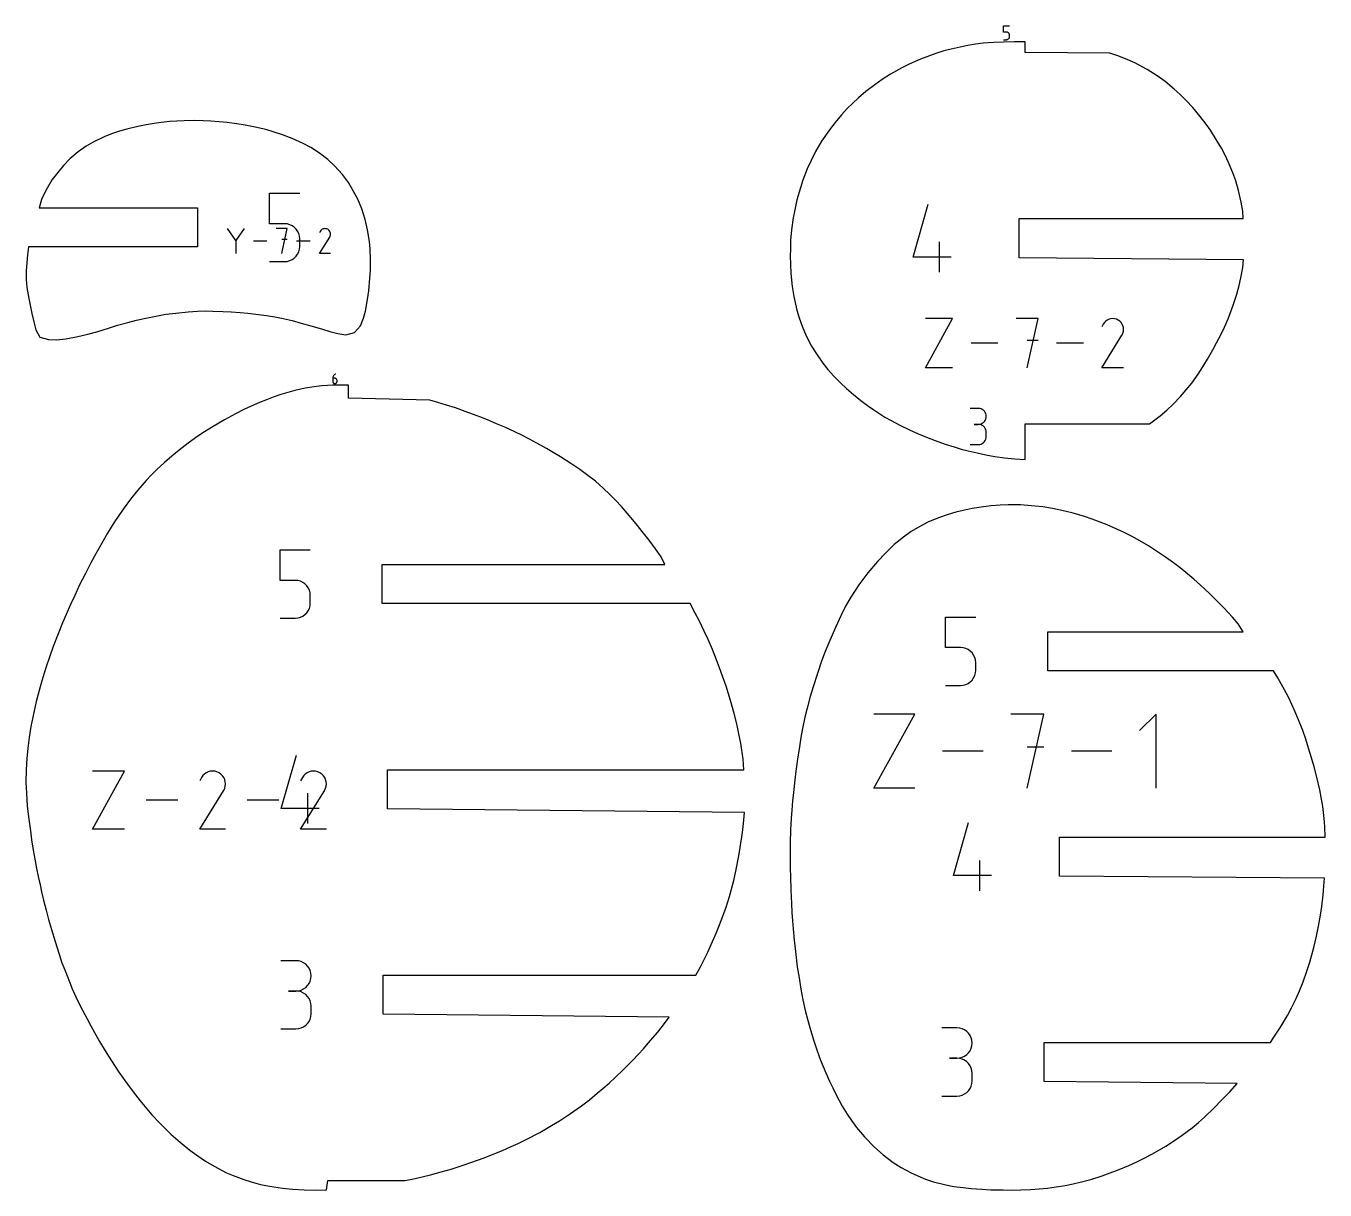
# Model space of a CAD drawing. Extents: x 0 to 600, y 0 to 900.
# Drawn here: x 206.6 to 298, y 193.9 to 275.7 of the extents above; entities that cross this region are included whole.
import ezdxf

# ---------------------------------------------------------------- set-up
doc = ezdxf.new("R2010")
doc.units = 0

msp = doc.modelspace()

# ---------------------------------------------------------------- linework, layer by layer
at = {"layer": 'annotation', "color": 1}
for p, q in [((275.33774, 275.308436), (275.33774, 275.737513)), ((275.33774, 275.737513), (275.765669, 275.737513)), ((275.551704, 275.308436), (275.33774, 275.308436)), ((275.590123, 275.305002), (275.551704, 275.308436)), ((275.626299, 275.295098), (275.590123, 275.305002)), ((275.659626, 275.27932), (275.626299, 275.295098)), ((275.689493, 275.258267), (275.659626, 275.27932)), ((275.715295, 275.232536), (275.689493, 275.258267)), ((275.736421, 275.202724), (275.715295, 275.232536)), ((275.752264, 275.169428), (275.736421, 275.202724)), ((275.762216, 275.133245), (275.752264, 275.169428)), ((275.762214, 274.949694), (275.765669, 274.988184)), ((275.765669, 275.094774), (275.762216, 275.133245)), ((275.765669, 274.988184), (275.765669, 275.094774)), ((275.765669, 275.094774), (275.765669, 275.094774)), ((275.33774, 274.773978), (275.551704, 274.773978)), ((275.551704, 274.773978), (275.590107, 274.777431)), ((275.551704, 274.773978), (275.551704, 274.773978)), ((275.590107, 274.777431), (275.626275, 274.787385)), ((275.626275, 274.787385), (275.659599, 274.803235)), ((275.659599, 274.803235), (275.689469, 274.824374)), ((275.689469, 274.824374), (275.715275, 274.850195)), ((275.715275, 274.850195), (275.736408, 274.880093)), ((275.736408, 274.880093), (275.752257, 274.913461)), ((275.752257, 274.913461), (275.762214, 274.949694)), ((223.723727, 261.831231), (223.723727, 263.968745)), ((223.723727, 263.968745), (225.855522, 263.968745)), ((268.993903, 259.483933), (270.058296, 263.216832)), ((221.364971, 260.647058), (220.782908, 261.4888)), ((221.946924, 261.4888), (221.364971, 260.647058)), ((224.789624, 261.831231), (223.723727, 261.831231)), ((224.985763, 261.488746), (224.209789, 261.488746)), ((224.597831, 259.743762), (224.985763, 261.488746)), ((224.981011, 261.814123), (224.789624, 261.831231)), ((225.16123, 261.764783), (224.981011, 261.814123)), ((225.32725, 261.686186), (225.16123, 261.764783)), ((225.476041, 261.581308), (225.32725, 261.686186)), ((225.604574, 261.453124), (225.476041, 261.581308)), ((225.709819, 261.304609), (225.604574, 261.453124)), ((225.788745, 261.13874), (225.709819, 261.304609)), ((227.300795, 261.294711), (227.249909, 261.197098)), ((227.341176, 261.351972), (227.300795, 261.294711)), ((227.389625, 261.399773), (227.341176, 261.351972)), ((227.444668, 261.437729), (227.389625, 261.399773)), ((227.504831, 261.465457), (227.444668, 261.437729)), ((227.56864, 261.482577), (227.504831, 261.465457)), ((227.634623, 261.488703), (227.56864, 261.482577)), ((227.701306, 261.483454), (227.634623, 261.488703)), ((227.767215, 261.466447), (227.701306, 261.483454)), ((227.830877, 261.437299), (227.767215, 261.466447)), ((227.887816, 261.396867), (227.830877, 261.437299)), ((227.830877, 261.437299), (227.830877, 261.437299)), ((227.935423, 261.348349), (227.887816, 261.396867)), ((227.973275, 261.293231), (227.935423, 261.348349)), ((228.000949, 261.233002), (227.973275, 261.293231)), ((221.364971, 260.714796), (221.364971, 259.743707)), ((223.555639, 260.616254), (222.601512, 260.616254)), ((224.985763, 260.711677), (224.597831, 260.711677)), ((226.594478, 260.616254), (225.640351, 260.616254)), ((225.838323, 260.958491), (225.788745, 261.13874)), ((225.855522, 260.766839), (225.838323, 260.958491)), ((225.855522, 260.235847), (225.855522, 260.766839)), ((225.855522, 260.766839), (225.855522, 260.766839)), ((227.248815, 259.743747), (227.96493, 260.896601)), ((227.96493, 260.896601), (227.965786, 260.897661)), ((227.96493, 260.896601), (227.96493, 260.896601)), ((227.965786, 260.897661), (227.966607, 260.898729)), ((227.966607, 260.898729), (227.967398, 260.899815)), ((227.967398, 260.899815), (227.968165, 260.900929)), ((227.968165, 260.900929), (227.968913, 260.902078)), ((227.968913, 260.902078), (227.969648, 260.903272)), ((227.969648, 260.903272), (227.970374, 260.904521)), ((227.970374, 260.904521), (227.971098, 260.905832)), ((227.971098, 260.905832), (227.971824, 260.907216)), ((227.971824, 260.907216), (228.001393, 260.970701)), ((227.971824, 260.907216), (227.971824, 260.907216)), ((228.018021, 261.169147), (228.000949, 261.233002)), ((228.001393, 260.970701), (228.018666, 261.03651)), ((228.024067, 261.103154), (228.018021, 261.169147)), ((228.018666, 261.03651), (228.024067, 261.103154)), ((270.860202, 258.416832), (270.860202, 260.548626)), ((225.475918, 259.419798), (225.604475, 259.548432)), ((225.604475, 259.548432), (225.709752, 259.697374)), ((225.709752, 259.697374), (225.78871, 259.863604)), ((225.78871, 259.863604), (225.838313, 260.044101)), ((225.838313, 260.044101), (225.855522, 260.235847)), ((228.023804, 259.743747), (227.248815, 259.743747)), ((271.659098, 259.483933), (268.993903, 259.483933)), ((223.723727, 259.168745), (224.789624, 259.168745)), ((224.789624, 259.168745), (224.980932, 259.185946)), ((224.789624, 259.168745), (224.789624, 259.168745)), ((224.980932, 259.185946), (225.161109, 259.235535)), ((225.161109, 259.235535), (225.327116, 259.314493)), ((225.327116, 259.314493), (225.475918, 259.419798)), ((269.854183, 251.70901), (271.771294, 255.161716)), ((271.771294, 255.161716), (269.854183, 255.161716)), ((277.783974, 255.161716), (276.248596, 255.161716)), ((277.016393, 251.70901), (277.783974, 255.161716)), ((282.444502, 254.89109), (282.364602, 254.777789)), ((282.540366, 254.98567), (282.444502, 254.89109)), ((282.649276, 255.060771), (282.540366, 254.98567)), ((282.768317, 255.115637), (282.649276, 255.060771)), ((282.894574, 255.149509), (282.768317, 255.115637)), ((283.025131, 255.161632), (282.894574, 255.149509)), ((283.157072, 255.151246), (283.025131, 255.161632)), ((283.287483, 255.117595), (283.157072, 255.151246)), ((283.413448, 255.059921), (283.287483, 255.117595)), ((283.52611, 254.97992), (283.413448, 255.059921)), ((283.413448, 255.059921), (283.413448, 255.059921)), ((283.620307, 254.88392), (283.52611, 254.97992)), ((283.695203, 254.774862), (283.620307, 254.88392)), ((282.261752, 251.708982), (283.678691, 253.990072)), ((282.364602, 254.777789), (282.263917, 254.584649)), ((283.678691, 253.990072), (283.680385, 253.992168)), ((283.678691, 253.990072), (283.678691, 253.990072)), ((283.680385, 253.992168), (283.682009, 253.994282)), ((283.682009, 253.994282), (283.683575, 253.996431)), ((283.683575, 253.996431), (283.685092, 253.998634)), ((283.685092, 253.998634), (283.686572, 254.000908)), ((283.686572, 254.000908), (283.688026, 254.003272)), ((283.688026, 254.003272), (283.689463, 254.005742)), ((283.689463, 254.005742), (283.690895, 254.008337)), ((283.690895, 254.008337), (283.692332, 254.011075)), ((283.692332, 254.011075), (283.750837, 254.13669)), ((283.692332, 254.011075), (283.692332, 254.011075)), ((283.749959, 254.655689), (283.695203, 254.774862)), ((283.783738, 254.529343), (283.749959, 254.655689)), ((283.750837, 254.13669), (283.785015, 254.266901)), ((283.795703, 254.398766), (283.783738, 254.529343)), ((283.785015, 254.266901), (283.795703, 254.398766)), ((274.954264, 253.435363), (273.066384, 253.435363)), ((277.783974, 253.624173), (277.016393, 253.624173)), ((280.967052, 253.435363), (279.079171, 253.435363)), ((228.325369, 251.224379), (228.29023, 251.19788)), ((228.364413, 251.245874), (228.325369, 251.224379)), ((228.406963, 251.261827), (228.364413, 251.245874)), ((228.406963, 251.261827), (228.406963, 251.261827)), ((271.771294, 251.70901), (269.854183, 251.70901)), ((283.795181, 251.708982), (282.261752, 251.708982)), ((228.165256, 250.509369), (228.499682, 250.509369)), ((228.187147, 251.009187), (228.183858, 250.963977)), ((228.183858, 250.963977), (228.183858, 250.74167)), ((228.332385, 250.963977), (228.183858, 250.963977)), ((228.183858, 250.74167), (228.183858, 250.74167)), ((228.183858, 250.74167), (228.186256, 250.714952)), ((228.186256, 250.714952), (228.193168, 250.6898)), ((228.196746, 251.052624), (228.187147, 251.009187)), ((228.193168, 250.6898), (228.20417, 250.666637)), ((228.212255, 251.09375), (228.196746, 251.052624)), ((228.20417, 250.666637), (228.21884, 250.645883)), ((228.233272, 251.132027), (228.212255, 251.09375)), ((228.21884, 250.645883), (228.236754, 250.627959)), ((228.259398, 251.166917), (228.233272, 251.132027)), ((228.236754, 250.627959), (228.257488, 250.613285)), ((228.257488, 250.613285), (228.280621, 250.602283)), ((228.29023, 251.19788), (228.259398, 251.166917)), ((228.280621, 250.602283), (228.305727, 250.595373)), ((228.305727, 250.595373), (228.332385, 250.592976)), ((228.359098, 250.961594), (228.332385, 250.963977)), ((228.332385, 250.592976), (228.359098, 250.595373)), ((228.332385, 250.592976), (228.332385, 250.592976)), ((228.384233, 250.954718), (228.359098, 250.961594)), ((228.359098, 250.595373), (228.384233, 250.602283)), ((228.407374, 250.943766), (228.384233, 250.954718)), ((228.384233, 250.602283), (228.407374, 250.613285)), ((228.428102, 250.929152), (228.407374, 250.943766)), ((228.407374, 250.613285), (228.428102, 250.627959)), ((228.445998, 250.91129), (228.428102, 250.929152)), ((228.428102, 250.627959), (228.445998, 250.645883)), ((228.460646, 250.890596), (228.445998, 250.91129)), ((228.445998, 250.645883), (228.460646, 250.666637)), ((228.471626, 250.867483), (228.460646, 250.890596)), ((228.460646, 250.666637), (228.471626, 250.6898)), ((228.47852, 250.842366), (228.471626, 250.867483)), ((228.471626, 250.6898), (228.47852, 250.714952)), ((228.480911, 250.815661), (228.47852, 250.842366)), ((228.47852, 250.714952), (228.480911, 250.74167)), ((228.480911, 250.74167), (228.480911, 250.815661)), ((228.480911, 250.815661), (228.480911, 250.815661)), ((273.573485, 248.847844), (273.008169, 248.847844)), ((273.675159, 248.838718), (273.573485, 248.847844)), ((273.77083, 248.812418), (273.675159, 248.838718)), ((273.858908, 248.770562), (273.77083, 248.812418)), ((273.937801, 248.714767), (273.858908, 248.770562)), ((274.005918, 248.646652), (273.937801, 248.714767)), ((274.061668, 248.567832), (274.005918, 248.646652)), ((274.103459, 248.479926), (274.061668, 248.567832)), ((274.129701, 248.384552), (274.103459, 248.479926)), ((273.573485, 247.717211), (273.290428, 247.717211)), ((273.290428, 247.717211), (273.573485, 247.717211)), ((273.573485, 247.717211), (273.675159, 247.72634)), ((273.675159, 247.708085), (273.573485, 247.717211)), ((273.573485, 247.717211), (273.573485, 247.717211)), ((273.675159, 247.72634), (273.77083, 247.752655)), ((273.77083, 247.681785), (273.675159, 247.708085)), ((273.77083, 247.752655), (273.858908, 247.794552)), ((273.858908, 247.639929), (273.77083, 247.681785)), ((273.858908, 247.794552), (273.937801, 247.850428)), ((273.937801, 247.584135), (273.858908, 247.639929)), ((273.937801, 247.850428), (274.005918, 247.918678)), ((274.005918, 247.516019), (273.937801, 247.584135)), ((274.005918, 247.918678), (274.061668, 247.997696)), ((274.061668, 247.997696), (274.103459, 248.08588)), ((274.103459, 248.08588), (274.129701, 248.181625)), ((274.138802, 248.283326), (274.129701, 248.384552)), ((274.129701, 248.181625), (274.138802, 248.283326)), ((274.138802, 248.283326), (274.138802, 248.283326)), ((274.061668, 247.437199), (274.005918, 247.516019)), ((274.103459, 247.349293), (274.061668, 247.437199)), ((274.061668, 246.585059), (274.103459, 246.672971)), ((274.129701, 247.253919), (274.103459, 247.349293)), ((274.103459, 246.672971), (274.129701, 246.768368)), ((274.138802, 247.152693), (274.129701, 247.253919)), ((274.129701, 246.768368), (274.138802, 246.869636)), ((274.138802, 246.869636), (274.138802, 247.152693)), ((274.138802, 247.152693), (274.138802, 247.152693)), ((273.008169, 246.305118), (273.573485, 246.305118)), ((273.573485, 246.305118), (273.675159, 246.314238)), ((273.573485, 246.305118), (273.573485, 246.305118)), ((273.675159, 246.314238), (273.77083, 246.340525)), ((273.77083, 246.340525), (273.858908, 246.382364)), ((273.858908, 246.382364), (273.937801, 246.438142)), ((273.937801, 246.438142), (274.005918, 246.506244)), ((274.005918, 246.506244), (274.061668, 246.585059)), ((224.471369, 236.750974), (224.471369, 238.888488)), ((224.471369, 238.888488), (226.603164, 238.888488)), ((225.537266, 236.750974), (224.471369, 236.750974)), ((225.728654, 236.733866), (225.537266, 236.750974)), ((225.908872, 236.684525), (225.728654, 236.733866)), ((226.074892, 236.605928), (225.908872, 236.684525)), ((226.223684, 236.50105), (226.074892, 236.605928)), ((226.352216, 236.372866), (226.223684, 236.50105)), ((226.457461, 236.224352), (226.352216, 236.372866)), ((226.536387, 236.058482), (226.457461, 236.224352)), ((226.585965, 235.878234), (226.536387, 236.058482)), ((226.603164, 235.686581), (226.585965, 235.878234)), ((226.457394, 234.617116), (226.536352, 234.783346)), ((226.536352, 234.783346), (226.585955, 234.963844)), ((226.585955, 234.963844), (226.603164, 235.155589)), ((226.603164, 235.155589), (226.603164, 235.686581)), ((226.603164, 235.686581), (226.603164, 235.686581)), ((224.471369, 234.088488), (225.537266, 234.088488)), ((225.537266, 234.088488), (225.728574, 234.105689)), ((225.537266, 234.088488), (225.537266, 234.088488)), ((225.728574, 234.105689), (225.908751, 234.155278)), ((225.908751, 234.155278), (226.074758, 234.234235)), ((226.074758, 234.234235), (226.22356, 234.339541)), ((226.22356, 234.339541), (226.352117, 234.468174)), ((226.352117, 234.468174), (226.457394, 234.617116)), ((271.262823, 232.025755), (271.262823, 234.163269)), ((271.262823, 234.163269), (273.394618, 234.163269)), ((272.32872, 232.025755), (271.262823, 232.025755)), ((272.520107, 232.008647), (272.32872, 232.025755)), ((272.700326, 231.959307), (272.520107, 232.008647)), ((272.866346, 231.88071), (272.700326, 231.959307)), ((273.015137, 231.775831), (272.866346, 231.88071)), ((273.14367, 231.647647), (273.015137, 231.775831)), ((273.248915, 231.499133), (273.14367, 231.647647)), ((273.327841, 231.333264), (273.248915, 231.499133)), ((273.377418, 231.153015), (273.327841, 231.333264)), ((273.394618, 230.961362), (273.377418, 231.153015)), ((273.327806, 230.058127), (273.377408, 230.238625)), ((273.377408, 230.238625), (273.394618, 230.43037)), ((273.394618, 230.43037), (273.394618, 230.961362)), ((273.394618, 230.961362), (273.394618, 230.961362)), ((271.262823, 229.363269), (272.32872, 229.363269)), ((272.32872, 229.363269), (272.520028, 229.38047)), ((272.32872, 229.363269), (272.32872, 229.363269)), ((272.520028, 229.38047), (272.700204, 229.430059)), ((272.700204, 229.430059), (272.866212, 229.509016)), ((272.866212, 229.509016), (273.015013, 229.614322)), ((273.015013, 229.614322), (273.143571, 229.742956)), ((273.143571, 229.742956), (273.248848, 229.891897)), ((273.248848, 229.891897), (273.327806, 230.058127)), ((266.223439, 222.143338), (269.113016, 227.34745)), ((269.113016, 227.34745), (266.223439, 227.34745)), ((278.175664, 227.34745), (275.861456, 227.34745)), ((277.018723, 222.143338), (278.175664, 227.34745)), ((286.081535, 227.34745), (284.924594, 226.190183)), ((286.081535, 222.143338), (286.081535, 227.34745)), ((273.910567, 224.745394), (271.065048, 224.745394)), ((278.175664, 225.029979), (277.018723, 225.029979)), ((282.973378, 224.745394), (280.127859, 224.745394)), ((224.559932, 220.716675), (225.624325, 224.449574)), ((211.273127, 219.260705), (213.536502, 223.33703)), ((213.536502, 223.33703), (211.273127, 223.33703)), ((219.038676, 223.017524), (218.944344, 222.883759)), ((219.151854, 223.129187), (219.038676, 223.017524)), ((219.280435, 223.217853), (219.151854, 223.129187)), ((219.420977, 223.282628), (219.280435, 223.217853)), ((219.570038, 223.322619), (219.420977, 223.282628)), ((219.724176, 223.33693), (219.570038, 223.322619)), ((219.879949, 223.324669), (219.724176, 223.33693)), ((220.033914, 223.28494), (219.879949, 223.324669)), ((220.18263, 223.216849), (220.033914, 223.28494)), ((220.315641, 223.122399), (220.18263, 223.216849)), ((220.18263, 223.216849), (220.18263, 223.216849)), ((220.426852, 223.009059), (220.315641, 223.122399)), ((220.515275, 222.880304), (220.426852, 223.009059)), ((226.135793, 223.017524), (226.041461, 222.883759)), ((226.248971, 223.129187), (226.135793, 223.017524)), ((226.377552, 223.217853), (226.248971, 223.129187)), ((226.518094, 223.282628), (226.377552, 223.217853)), ((226.667155, 223.322619), (226.518094, 223.282628)), ((226.821293, 223.33693), (226.667155, 223.322619)), ((226.977066, 223.324669), (226.821293, 223.33693)), ((227.131031, 223.28494), (226.977066, 223.324669)), ((227.279747, 223.216849), (227.131031, 223.28494)), ((227.412758, 223.122399), (227.279747, 223.216849)), ((227.279747, 223.216849), (227.279747, 223.216849)), ((227.523969, 223.009059), (227.412758, 223.122399)), ((227.612392, 222.880304), (227.523969, 223.009059)), ((218.944344, 222.883759), (218.825474, 222.655735)), ((220.511886, 221.978563), (220.580958, 222.126866)), ((220.579921, 222.739606), (220.515275, 222.880304)), ((220.619801, 222.590439), (220.579921, 222.739606)), ((220.580958, 222.126866), (220.621308, 222.280596)), ((220.633927, 222.436278), (220.619801, 222.590439)), ((220.621308, 222.280596), (220.633927, 222.436278)), ((226.041461, 222.883759), (225.922591, 222.655735)), ((227.609003, 221.978563), (227.678075, 222.126866)), ((227.677038, 222.739606), (227.612392, 222.880304)), ((227.716919, 222.590439), (227.677038, 222.739606)), ((227.678075, 222.126866), (227.718426, 222.280596)), ((227.731044, 222.436278), (227.716919, 222.590439)), ((227.718426, 222.280596), (227.731044, 222.436278)), ((269.113016, 222.143338), (266.223439, 222.143338)), ((217.294372, 221.298867), (215.065507, 221.298867)), ((218.822918, 219.260672), (220.495781, 221.953766)), ((220.495781, 221.953766), (220.497781, 221.956241)), ((220.495781, 221.953766), (220.495781, 221.953766)), ((220.497781, 221.956241), (220.499698, 221.958736)), ((220.499698, 221.958736), (220.501547, 221.961274)), ((220.501547, 221.961274), (220.503338, 221.963875)), ((220.503338, 221.963875), (220.505086, 221.96656)), ((220.505086, 221.96656), (220.506801, 221.96935)), ((220.506801, 221.96935), (220.508498, 221.972267)), ((220.508498, 221.972267), (220.510189, 221.975331)), ((220.510189, 221.975331), (220.511886, 221.978563)), ((220.511886, 221.978563), (220.511886, 221.978563)), ((224.391489, 221.298867), (222.162624, 221.298867)), ((225.920035, 219.260672), (227.592898, 221.953766)), ((226.426231, 219.649574), (226.426231, 221.781369)), ((227.592898, 221.953766), (227.594898, 221.956241)), ((227.592898, 221.953766), (227.592898, 221.953766)), ((227.594898, 221.956241), (227.596816, 221.958736)), ((227.596816, 221.958736), (227.598664, 221.961274)), ((227.598664, 221.961274), (227.600455, 221.963875)), ((227.600455, 221.963875), (227.602203, 221.96656)), ((227.602203, 221.96656), (227.603919, 221.96935)), ((227.603919, 221.96935), (227.605615, 221.972267)), ((227.605615, 221.972267), (227.607306, 221.975331)), ((227.607306, 221.975331), (227.609003, 221.978563)), ((227.609003, 221.978563), (227.609003, 221.978563)), ((227.225128, 220.716675), (224.559932, 220.716675)), ((213.536502, 219.260705), (211.273127, 219.260705)), ((220.633311, 219.260672), (218.822918, 219.260672)), ((227.730429, 219.260672), (225.920035, 219.260672)), ((271.828729, 215.991456), (272.893121, 219.724355)), ((273.695028, 214.924355), (273.695028, 217.05615)), ((274.493924, 215.991456), (271.828729, 215.991456)), ((225.594745, 210.005091), (224.528847, 210.005091)), ((225.786449, 209.987884), (225.594745, 210.005091)), ((225.966836, 209.938296), (225.786449, 209.987884)), ((226.132905, 209.859377), (225.966836, 209.938296)), ((226.281657, 209.754177), (226.132905, 209.859377)), ((226.410091, 209.625745), (226.281657, 209.754177)), ((226.515207, 209.477131), (226.410091, 209.625745)), ((226.594004, 209.311386), (226.515207, 209.477131)), ((226.643483, 209.131558), (226.594004, 209.311386)), ((226.410091, 208.253158), (226.515207, 208.402148)), ((226.515207, 208.402148), (226.594004, 208.568417)), ((226.594004, 208.568417), (226.643483, 208.748943)), ((226.660642, 208.940699), (226.643483, 209.131558)), ((226.643483, 208.748943), (226.660642, 208.940699)), ((226.660642, 208.940699), (226.660642, 208.940699)), ((225.594745, 207.873296), (225.061043, 207.873296)), ((225.061043, 207.873296), (225.594745, 207.873296)), ((225.594745, 207.873296), (225.786449, 207.890507)), ((225.786449, 207.856089), (225.594745, 207.873296)), ((225.594745, 207.873296), (225.594745, 207.873296)), ((225.786449, 207.890507), (225.966836, 207.940124)), ((225.966836, 207.806501), (225.786449, 207.856089)), ((225.966836, 207.940124), (226.132905, 208.019122)), ((226.132905, 207.727582), (225.966836, 207.806501)), ((226.132905, 208.019122), (226.281657, 208.124475)), ((226.281657, 207.622382), (226.132905, 207.727582)), ((226.281657, 208.124475), (226.410091, 208.253158)), ((226.410091, 207.49395), (226.281657, 207.622382)), ((226.515207, 207.345337), (226.410091, 207.49395)), ((226.594004, 207.179591), (226.515207, 207.345337)), ((226.643483, 206.999764), (226.594004, 207.179591)), ((226.660642, 206.808904), (226.643483, 206.999764)), ((226.660642, 206.275203), (226.660642, 206.808904)), ((226.660642, 206.808904), (226.660642, 206.808904)), ((226.281657, 205.461625), (226.410091, 205.590033)), ((226.410091, 205.590033), (226.515207, 205.738636)), ((226.515207, 205.738636), (226.594004, 205.904394)), ((226.594004, 205.904394), (226.643483, 206.084264)), ((226.643483, 206.084264), (226.660642, 206.275203)), ((224.528847, 205.21081), (225.594745, 205.21081)), ((225.594745, 205.21081), (225.786449, 205.228007)), ((225.594745, 205.21081), (225.594745, 205.21081)), ((225.786449, 205.228007), (225.966836, 205.277571)), ((225.966836, 205.277571), (226.132905, 205.356457)), ((226.132905, 205.356457), (226.281657, 205.461625)), ((272.078183, 205.279872), (271.012285, 205.279872)), ((272.269887, 205.262665), (272.078183, 205.279872)), ((272.450274, 205.213077), (272.269887, 205.262665)), ((272.616343, 205.134158), (272.450274, 205.213077)), ((272.765095, 205.028958), (272.616343, 205.134158)), ((272.893529, 204.900526), (272.765095, 205.028958)), ((272.998645, 204.751912), (272.893529, 204.900526)), ((273.077442, 204.586167), (272.998645, 204.751912)), ((272.998645, 203.676929), (273.077442, 203.843199)), ((273.126921, 204.40634), (273.077442, 204.586167)), ((273.077442, 203.843199), (273.126921, 204.023724)), ((273.14408, 204.21548), (273.126921, 204.40634)), ((273.126921, 204.023724), (273.14408, 204.21548)), ((273.14408, 204.21548), (273.14408, 204.21548)), ((272.078183, 203.148077), (271.544481, 203.148077)), ((271.544481, 203.148077), (272.078183, 203.148077)), ((272.078183, 203.148077), (272.269887, 203.165288)), ((272.269887, 203.13087), (272.078183, 203.148077)), ((272.078183, 203.148077), (272.078183, 203.148077)), ((272.269887, 203.165288), (272.450274, 203.214905)), ((272.450274, 203.081282), (272.269887, 203.13087)), ((272.450274, 203.214905), (272.616343, 203.293903)), ((272.616343, 203.002363), (272.450274, 203.081282)), ((272.616343, 203.293903), (272.765095, 203.399256)), ((272.765095, 202.897163), (272.616343, 203.002363)), ((272.765095, 203.399256), (272.893529, 203.52794)), ((272.893529, 202.768731), (272.765095, 202.897163)), ((272.893529, 203.52794), (272.998645, 203.676929)), ((272.998645, 202.620118), (272.893529, 202.768731)), ((273.077442, 202.454372), (272.998645, 202.620118)), ((273.126921, 202.274545), (273.077442, 202.454372)), ((273.14408, 202.083685), (273.126921, 202.274545)), ((273.14408, 201.549984), (273.14408, 202.083685)), ((273.14408, 202.083685), (273.14408, 202.083685)), ((272.893529, 200.864814), (272.998645, 201.013417)), ((272.998645, 201.013417), (273.077442, 201.179175)), ((273.077442, 201.179175), (273.126921, 201.359045)), ((273.126921, 201.359045), (273.14408, 201.549984)), ((271.012285, 200.485591), (272.078183, 200.485591)), ((272.078183, 200.485591), (272.269887, 200.502789)), ((272.078183, 200.485591), (272.078183, 200.485591)), ((272.269887, 200.502789), (272.450274, 200.552352)), ((272.450274, 200.552352), (272.616343, 200.631239)), ((272.616343, 200.631239), (272.765095, 200.736407)), ((272.765095, 200.736407), (272.893529, 200.864814))]:
    msp.add_line(p, q, dxfattribs=at)
at = {"layer": 'boundary', "color": 5}
for p, q in [((271.65957, 274.115551), (271.149272, 273.97947)), ((272.304085, 274.258292), (271.65957, 274.115551)), ((272.839252, 274.374351), (272.304085, 274.258292)), ((273.368621, 274.451458), (272.839252, 274.374351)), ((273.909926, 274.518896), (273.368621, 274.451458)), ((274.671291, 274.571925), (273.909926, 274.518896)), ((275.34642, 274.608619), (274.671291, 274.571925)), ((276.114226, 274.623426), (275.34642, 274.608619)), ((276.883244, 274.614295), (276.114226, 274.623426)), ((276.883244, 273.882746), (276.883244, 274.614295)), ((269.506554, 273.406962), (268.705602, 273.048411)), ((270.579451, 273.799053), (269.506554, 273.406962)), ((271.149272, 273.97947), (270.579451, 273.799053)), ((282.837432, 273.831856), (276.883244, 273.882746)), ((283.394259, 273.643655), (282.837432, 273.831856)), ((283.932404, 273.426965), (283.394259, 273.643655)), ((284.593195, 273.137317), (283.932404, 273.426965)), ((267.392026, 272.33913), (266.82014, 271.97239)), ((268.204012, 272.79867), (267.392026, 272.33913)), ((268.705602, 273.048411), (268.204012, 272.79867)), ((285.444221, 272.677678), (284.593195, 273.137317)), ((286.14554, 272.234574), (285.444221, 272.677678)), ((286.710528, 271.822653), (286.14554, 272.234574)), ((266.293879, 271.597049), (265.667641, 271.119981)), ((266.82014, 271.97239), (266.293879, 271.597049)), ((287.357566, 271.299891), (286.710528, 271.822653)), ((265.1488, 270.686612), (264.744273, 270.309437)), ((265.667641, 271.119981), (265.1488, 270.686612)), ((287.765069, 270.924386), (287.357566, 271.299891)), ((288.20534, 270.492374), (287.765069, 270.924386)), ((288.662885, 269.996595), (288.20534, 270.492374)), ((263.958944, 269.493876), (263.505241, 268.955916)), ((264.360885, 269.930407), (263.958944, 269.493876)), ((264.744273, 270.309437), (264.360885, 269.930407)), ((289.178159, 269.381068), (288.662885, 269.996595)), ((214.479192, 268.67911), (213.688382, 268.485132)), ((215.052887, 268.794096), (214.479192, 268.67911)), ((215.763823, 268.906454), (215.052887, 268.794096)), ((216.700757, 269.011246), (215.763823, 268.906454)), ((217.732226, 269.075179), (216.700757, 269.011246)), ((218.47654, 269.083782), (217.732226, 269.075179)), ((219.065645, 269.076302), (218.47654, 269.083782)), ((219.612722, 269.049536), (219.065645, 269.076302)), ((220.19431, 269.008549), (219.612722, 269.049536)), ((220.751161, 268.954721), (220.19431, 269.008549)), ((221.431044, 268.86744), (220.751161, 268.954721)), ((222.023744, 268.771748), (221.431044, 268.86744)), ((222.728114, 268.630786), (222.023744, 268.771748)), ((223.472397, 268.450489), (222.728114, 268.630786)), ((263.505241, 268.955916), (263.177074, 268.521611)), ((289.594711, 268.841775), (289.178159, 269.381068)), ((289.896852, 268.410581), (289.594711, 268.841775)), ((212.103424, 267.939642), (211.330569, 267.557896)), ((212.613815, 268.143857), (212.103424, 267.939642)), ((213.194394, 268.330962), (212.613815, 268.143857)), ((213.688382, 268.485132), (213.194394, 268.330962)), ((223.986156, 268.30143), (223.472397, 268.450489)), ((224.648907, 268.083351), (223.986156, 268.30143)), ((225.335146, 267.824053), (224.648907, 268.083351)), ((226.089523, 267.475626), (225.335146, 267.824053)), ((263.177074, 268.521611), (262.561935, 267.629077)), ((290.314273, 267.763819), (289.896852, 268.410581)), ((290.675076, 267.147104), (290.314273, 267.763819)), ((210.280052, 266.882946), (209.699344, 266.399368)), ((210.840656, 267.274897), (210.280052, 266.882946)), ((211.330569, 267.557896), (210.840656, 267.274897)), ((226.627789, 267.181314), (226.089523, 267.475626)), ((227.245863, 266.78658), (226.627789, 267.181314)), ((227.830754, 266.338381), (227.245863, 266.78658)), ((262.139988, 266.901077), (261.820253, 266.288927)), ((262.561935, 267.629077), (262.139988, 266.901077)), ((290.934375, 266.658873), (290.675076, 267.147104)), ((209.240809, 265.928158), (208.451585, 264.932423)), ((209.699344, 266.399368), (209.240809, 265.928158)), ((228.298183, 265.901837), (227.830754, 266.338381)), ((228.86747, 265.286068), (228.298183, 265.901837)), ((261.820253, 266.288927), (261.553763, 265.68113)), ((291.183498, 266.141506), (290.934375, 266.658873)), ((291.484958, 265.420333), (291.183498, 266.141506)), ((208.451585, 264.932423), (208.00716, 264.176577)), ((229.277271, 264.737932), (228.86747, 265.286068)), ((261.553763, 265.68113), (261.234936, 264.884276)), ((291.6845, 264.84377), (291.484958, 265.420333)), ((208.00716, 264.176577), (207.707089, 263.53756)), ((229.940502, 263.55931), (229.277271, 264.737932)), ((261.066822, 264.36262), (260.824961, 263.513505)), ((261.234936, 264.884276), (261.066822, 264.36262)), ((291.883817, 264.171318), (291.6845, 264.84377)), ((292.068329, 263.35646), (291.883817, 264.171318)), ((207.707089, 263.53756), (207.52288, 262.941745)), ((230.217783, 262.888131), (229.940502, 263.55931)), ((260.824961, 263.513505), (260.667698, 262.805917)), ((292.17531, 262.706327), (292.068329, 263.35646)), ((207.52288, 262.941745), (218.663226, 262.941745)), ((218.663226, 262.941745), (218.663226, 260.195745)), ((230.463963, 262.12833), (230.217783, 262.888131)), ((260.563383, 262.24434), (260.449696, 261.392977)), ((260.667698, 262.805917), (260.563383, 262.24434)), ((276.454103, 259.443832), (276.454103, 262.189832)), ((276.454103, 262.189832), (292.205254, 262.189832)), ((292.205254, 262.189832), (292.17531, 262.706327)), ((230.624477, 261.405972), (230.463963, 262.12833)), ((230.768361, 260.579192), (230.624477, 261.405972)), ((260.449696, 261.392977), (260.380063, 260.668403)), ((230.8149, 260.068332), (230.768361, 260.579192)), ((260.380063, 260.668403), (260.358987, 260.054973)), ((206.705154, 259.639539), (206.616356, 258.553671)), ((206.77716, 260.195745), (206.705154, 259.639539)), ((218.663226, 260.195745), (206.77716, 260.195745)), ((230.840114, 259.296037), (230.8149, 260.068332)), ((260.358987, 260.054973), (260.342731, 259.545648)), ((260.342731, 259.545648), (260.364492, 258.984522)), ((292.237678, 259.293832), (276.454103, 259.443832)), ((206.616356, 258.553671), (206.612506, 257.899039)), ((230.793668, 258.003237), (230.824272, 258.533817)), ((230.824272, 258.533817), (230.840114, 259.296037)), ((260.364492, 258.984522), (260.396142, 258.336892)), ((292.037383, 258.02833), (292.172676, 258.758125)), ((292.172676, 258.758125), (292.237678, 259.293832)), ((206.612506, 257.899039), (206.659526, 257.358179)), ((230.709778, 257.103655), (230.793668, 258.003237)), ((260.396142, 258.336892), (260.483879, 257.422107)), ((291.913442, 257.485404), (292.037383, 258.02833)), ((206.659526, 257.358179), (206.813172, 256.566585)), ((230.629731, 256.511379), (230.709778, 257.103655)), ((260.483879, 257.422107), (260.595065, 256.710097)), ((260.595065, 256.710097), (260.809746, 255.744359)), ((291.505328, 256.107534), (291.74891, 256.878312)), ((291.74891, 256.878312), (291.913442, 257.485404)), ((206.813172, 256.566585), (207.025346, 255.508441)), ((230.478912, 255.683977), (230.629731, 256.511379)), ((291.141303, 255.1486), (291.505328, 256.107534)), ((207.025346, 255.508441), (207.15003, 254.933944)), ((207.15003, 254.933944), (207.299178, 254.37246)), ((213.051025, 254.689314), (213.779866, 254.894524)), ((213.779866, 254.894524), (214.368717, 255.046136)), ((214.368717, 255.046136), (214.913894, 255.175203)), ((214.913894, 255.175203), (215.613433, 255.317009)), ((215.613433, 255.317009), (216.449477, 255.460934)), ((216.449477, 255.460934), (217.143539, 255.552747)), ((217.143539, 255.552747), (218.00513, 255.635816)), ((218.00513, 255.635816), (218.660742, 255.680845)), ((218.660742, 255.680845), (219.229199, 255.695633)), ((219.229199, 255.695633), (219.744072, 255.689623)), ((219.744072, 255.689623), (220.460562, 255.661207)), ((220.460562, 255.661207), (221.042485, 255.635815)), ((221.042485, 255.635815), (221.670199, 255.590396)), ((221.670199, 255.590396), (222.213693, 255.531098)), ((222.213693, 255.531098), (222.760483, 255.477891)), ((222.760483, 255.477891), (223.516398, 255.382456)), ((223.516398, 255.382456), (224.112714, 255.282396)), ((224.112714, 255.282396), (224.687059, 255.158684)), ((224.687059, 255.158684), (225.318016, 255.015208)), ((225.318016, 255.015208), (225.957991, 254.849825)), ((230.134192, 254.646263), (230.353207, 255.178861)), ((230.353207, 255.178861), (230.478912, 255.683977)), ((260.809746, 255.744359), (260.971066, 255.223114)), ((260.971066, 255.223114), (261.180575, 254.622889)), ((290.885592, 254.566872), (291.141303, 255.1486)), ((207.299178, 254.37246), (207.588674, 253.864028)), ((210.246516, 253.896321), (210.945046, 254.066666)), ((210.945046, 254.066666), (211.581282, 254.239771)), ((211.581282, 254.239771), (212.411256, 254.491801)), ((212.411256, 254.491801), (213.051025, 254.689314)), ((225.957991, 254.849825), (226.63423, 254.659539)), ((226.63423, 254.659539), (227.391849, 254.438179)), ((227.391849, 254.438179), (227.969298, 254.254154)), ((227.969298, 254.254154), (228.53906, 254.116747)), ((228.53906, 254.116747), (229.093778, 254.016442)), ((229.093778, 254.016442), (229.700344, 254.188319)), ((229.700344, 254.188319), (230.134192, 254.646263)), ((261.180575, 254.622889), (261.467024, 253.957237)), ((290.336943, 253.447145), (290.654441, 254.076032)), ((290.654441, 254.076032), (290.885592, 254.566872)), ((207.588674, 253.864028), (208.180537, 253.697798)), ((208.180537, 253.697798), (208.745439, 253.672487)), ((208.745439, 253.672487), (209.416842, 253.746129)), ((209.416842, 253.746129), (210.246516, 253.896321)), ((261.467024, 253.957237), (261.858234, 253.213205)), ((261.858234, 253.213205), (262.143898, 252.740776)), ((290.076318, 252.955065), (290.336943, 253.447145)), ((262.143898, 252.740776), (262.65526, 252.033004)), ((289.3786, 251.766285), (289.704263, 252.30842)), ((289.704263, 252.30842), (290.076318, 252.955065)), ((262.65526, 252.033004), (263.006178, 251.590907)), ((263.006178, 251.590907), (263.42023, 251.119231)), ((288.582118, 250.629131), (289.02974, 251.24972)), ((289.02974, 251.24972), (289.3786, 251.766285)), ((226.871455, 250.370814), (226.228699, 250.260591)), ((227.385423, 250.43259), (226.871455, 250.370814)), ((228.235575, 250.483784), (227.385423, 250.43259)), ((229.295533, 250.472502), (228.235575, 250.483784)), ((229.295533, 249.554402), (229.295533, 250.472502)), ((263.42023, 251.119231), (263.889704, 250.631942)), ((263.889704, 250.631942), (264.310765, 250.23513)), ((288.199386, 250.144394), (288.582118, 250.629131)), ((223.517225, 249.453971), (223.018052, 249.250777)), ((223.997429, 249.63417), (223.517225, 249.453971)), ((224.537766, 249.818246), (223.997429, 249.63417)), ((225.501629, 250.09688), (224.537766, 249.818246)), ((226.228699, 250.260591), (225.501629, 250.09688)), ((235.001706, 249.431424), (229.295533, 249.554402)), ((235.56678, 249.266685), (235.001706, 249.431424)), ((264.310765, 250.23513), (264.800252, 249.810375)), ((264.800252, 249.810375), (265.306773, 249.398987)), ((265.306773, 249.398987), (265.785948, 249.039608)), ((287.291694, 249.142376), (287.800147, 249.681492)), ((287.800147, 249.681492), (288.199386, 250.144394)), ((221.928139, 248.755619), (221.342695, 248.462423)), ((222.44873, 249.002454), (221.928139, 248.755619)), ((223.018052, 249.250777), (222.44873, 249.002454)), ((236.180799, 249.07666), (235.56678, 249.266685)), ((236.804369, 248.8728), (236.180799, 249.07666)), ((237.502616, 248.630462), (236.804369, 248.8728)), ((238.076794, 248.418542), (237.502616, 248.630462)), ((265.785948, 249.039608), (266.223399, 248.736545)), ((266.223399, 248.736545), (267.010269, 248.237076)), ((286.374185, 248.317692), (286.845681, 248.721057)), ((286.845681, 248.721057), (287.291694, 249.142376)), ((220.556869, 248.042532), (219.646359, 247.507416)), ((221.342695, 248.462423), (220.556869, 248.042532)), ((238.714563, 248.173986), (238.076794, 248.418542)), ((239.216078, 247.971776), (238.714563, 248.173986)), ((239.693768, 247.769746), (239.216078, 247.971776)), ((240.282, 247.513453), (239.693768, 247.769746)), ((267.010269, 248.237076), (267.456133, 247.98241)), ((267.456133, 247.98241), (268.056401, 247.666394)), ((268.056401, 247.666394), (268.741351, 247.335313)), ((276.883004, 245.244473), (276.883004, 247.750918)), ((276.883004, 247.750918), (285.620565, 247.750918)), ((285.620565, 247.750918), (286.374185, 248.317692)), ((218.691531, 246.881853), (218.006781, 246.392011)), ((219.167912, 247.200761), (218.691531, 246.881853)), ((219.646359, 247.507416), (219.167912, 247.200761)), ((240.985099, 247.187306), (240.282, 247.513453)), ((241.467787, 246.950867), (240.985099, 247.187306)), ((242.008885, 246.676193), (241.467787, 246.950867)), ((242.521069, 246.407941), (242.008885, 246.676193)), ((268.741351, 247.335313), (269.292453, 247.081402)), ((269.292453, 247.081402), (269.923303, 246.817571)), ((269.923303, 246.817571), (270.545001, 246.581692)), ((217.370216, 245.90476), (216.861059, 245.488186)), ((218.006781, 246.392011), (217.370216, 245.90476)), ((243.206987, 246.030104), (242.521069, 246.407941)), ((243.68939, 245.748558), (243.206987, 246.030104)), ((244.185822, 245.447181), (243.68939, 245.748558)), ((270.545001, 246.581692), (271.251551, 246.329988)), ((271.251551, 246.329988), (271.868711, 246.134079)), ((271.868711, 246.134079), (272.370598, 245.988151)), ((272.370598, 245.988151), (272.876036, 245.854083)), ((272.876036, 245.854083), (273.499766, 245.708812)), ((216.338057, 245.030111), (215.813385, 244.536443)), ((216.861059, 245.488186), (216.338057, 245.030111)), ((244.929464, 244.972822), (244.185822, 245.447181)), ((245.546016, 244.552323), (244.929464, 244.972822)), ((273.499766, 245.708812), (274.109364, 245.579991)), ((274.109364, 245.579991), (274.740952, 245.46827)), ((274.740952, 245.46827), (275.423844, 245.36586)), ((275.423844, 245.36586), (276.134473, 245.290145)), ((276.134473, 245.290145), (276.883004, 245.244473)), ((215.417314, 244.142943), (215.066498, 243.771399)), ((215.813385, 244.536443), (215.417314, 244.142943)), ((246.024533, 244.203459), (245.546016, 244.552323)), ((246.646439, 243.717733), (246.024533, 244.203459)), ((214.455684, 243.07469), (213.963221, 242.460104)), ((215.066498, 243.771399), (214.455684, 243.07469)), ((247.198781, 243.232933), (246.646439, 243.717733)), ((247.676502, 242.779226), (247.198781, 243.232933)), ((213.963221, 242.460104), (213.510297, 241.852076)), ((248.096076, 242.359029), (247.676502, 242.779226)), ((248.479054, 241.945768), (248.096076, 242.359029)), ((213.129857, 241.305264), (212.790957, 240.79007)), ((213.510297, 241.852076), (213.129857, 241.305264)), ((248.881517, 241.48537), (248.479054, 241.945768)), ((249.284693, 241.006457), (248.881517, 241.48537)), ((271.464504, 241.386708), (270.770915, 241.150626)), ((272.001229, 241.541973), (271.464504, 241.386708)), ((272.518628, 241.669702), (272.001229, 241.541973)), ((273.146896, 241.801936), (272.518628, 241.669702)), ((273.933015, 241.923168), (273.146896, 241.801936)), ((274.490892, 241.989703), (273.933015, 241.923168)), ((275.117195, 242.036708), (274.490892, 241.989703)), ((275.674807, 242.059909), (275.117195, 242.036708)), ((276.537365, 242.052212), (275.674807, 242.059909)), ((277.585365, 241.977575), (276.537365, 242.052212)), ((278.116804, 241.912227), (277.585365, 241.977575)), ((278.804091, 241.797776), (278.116804, 241.912227)), ((279.654099, 241.618265), (278.804091, 241.797776)), ((280.251822, 241.466076), (279.654099, 241.618265)), ((281.041523, 241.233905), (280.251822, 241.466076)), ((281.579468, 241.056158), (281.041523, 241.233905)), ((212.790957, 240.79007), (212.345352, 240.070196)), ((249.610742, 240.61318), (249.284693, 241.006457)), ((249.938906, 240.198204), (249.610742, 240.61318)), ((269.454077, 240.544418), (268.851665, 240.181433)), ((270.03465, 240.842261), (269.454077, 240.544418)), ((270.770915, 241.150626), (270.03465, 240.842261)), ((282.137067, 240.85337), (281.579468, 241.056158)), ((282.638755, 240.653152), (282.137067, 240.85337)), ((283.324153, 240.359406), (282.638755, 240.653152)), ((283.789752, 240.140318), (283.324153, 240.359406)), ((212.028862, 239.53294), (211.538243, 238.66568)), ((212.345352, 240.070196), (212.028862, 239.53294)), ((250.421347, 239.579043), (249.938906, 240.198204)), ((250.877502, 238.957715), (250.421347, 239.579043)), ((268.308563, 239.794361), (267.671309, 239.267952)), ((268.851665, 240.181433), (268.308563, 239.794361)), ((284.401857, 239.827619), (283.789752, 240.140318)), ((284.936121, 239.537033), (284.401857, 239.827619)), ((285.55335, 239.174703), (284.936121, 239.537033)), ((211.538243, 238.66568), (211.171296, 237.988319)), ((251.270406, 238.404499), (250.877502, 238.957715)), ((267.046181, 238.674342), (266.494956, 238.087249)), ((267.671309, 239.267952), (267.046181, 238.674342)), ((286.049718, 238.861927), (285.55335, 239.174703)), ((286.743163, 238.388609), (286.049718, 238.861927)), ((211.171296, 237.988319), (210.783396, 237.236607)), ((231.664868, 235.115488), (231.664868, 237.861488)), ((231.664868, 237.861488), (251.531284, 237.861488)), ((251.531284, 237.861488), (251.270406, 238.404499)), ((266.494956, 238.087249), (265.815533, 237.287913)), ((287.313315, 237.97656), (286.743163, 238.388609)), ((287.766428, 237.628787), (287.313315, 237.97656)), ((288.162722, 237.307963), (287.766428, 237.628787)), ((210.783396, 237.236607), (210.381763, 236.425634)), ((265.815533, 237.287913), (265.185623, 236.444628)), ((288.731967, 236.832918), (288.162722, 237.307963)), ((289.202327, 236.418464), (288.731967, 236.832918)), ((210.381763, 236.425634), (210.031262, 235.686061)), ((265.185623, 236.444628), (264.606889, 235.574753)), ((289.832583, 235.832586), (289.202327, 236.418464)), ((290.358466, 235.315421), (289.832583, 235.832586)), ((209.738947, 235.050596), (209.433181, 234.355415)), ((210.031262, 235.686061), (209.738947, 235.050596)), ((253.307304, 235.115488), (231.664868, 235.115488)), ((253.664955, 234.452994), (253.307304, 235.115488)), ((264.230683, 234.9389), (263.92258, 234.304285)), ((264.606889, 235.574753), (264.230683, 234.9389)), ((290.845999, 234.8238), (290.358466, 235.315421)), ((291.454656, 234.165622), (290.845999, 234.8238)), ((209.433181, 234.355415), (209.17809, 233.754339)), ((253.961643, 233.873146), (253.664955, 234.452994)), ((254.300571, 233.179812), (253.961643, 233.873146)), ((263.92258, 234.304285), (263.530652, 233.443709)), ((291.863282, 233.699265), (291.454656, 234.165622)), ((208.862701, 232.980727), (208.522738, 232.09979)), ((209.17809, 233.754339), (208.862701, 232.980727)), ((254.57236, 232.590861), (254.300571, 233.179812)), ((263.530652, 233.443709), (263.071072, 232.349635)), ((278.456322, 230.390269), (278.456322, 233.136269)), ((278.456322, 233.136269), (292.202618, 233.136269)), ((292.202618, 233.136269), (291.863282, 233.699265)), ((208.522738, 232.09979), (208.281497, 231.428947)), ((254.875211, 231.895446), (254.57236, 232.590861)), ((263.071072, 232.349635), (262.814379, 231.747268)), ((208.281497, 231.428947), (208.030083, 230.681387)), ((255.174461, 231.158354), (254.875211, 231.895446)), ((255.388554, 230.602638), (255.174461, 231.158354)), ((262.814379, 231.747268), (262.554661, 231.063334)), ((208.030083, 230.681387), (207.786312, 229.909917)), ((255.595653, 230.021603), (255.388554, 230.602638)), ((262.554661, 231.063334), (262.260242, 230.193856)), ((294.333544, 230.390269), (278.456322, 230.390269)), ((294.639355, 229.901775), (294.333544, 230.390269)), ((207.786312, 229.909917), (207.600203, 229.254527)), ((255.842104, 229.300436), (255.595653, 230.021603)), ((256.081361, 228.536376), (255.842104, 229.300436)), ((262.260242, 230.193856), (261.961185, 229.265746)), ((295.111393, 229.05824), (294.639355, 229.901775)), ((207.600203, 229.254527), (207.329166, 228.222277)), ((256.248291, 227.976993), (256.081361, 228.536376)), ((261.753813, 228.592824), (261.542764, 227.769741)), ((261.961185, 229.265746), (261.753813, 228.592824)), ((295.410079, 228.484306), (295.111393, 229.05824)), ((295.845052, 227.54294), (295.410079, 228.484306)), ((207.329166, 228.222277), (207.153097, 227.464843)), ((256.412163, 227.378785), (256.248291, 227.976993)), ((261.542764, 227.769741), (261.387513, 227.135679)), ((296.097272, 226.941149), (295.845052, 227.54294)), ((207.153097, 227.464843), (206.947813, 226.463481)), ((256.594221, 226.654561), (256.412163, 227.378785)), ((256.769805, 225.849806), (256.594221, 226.654561)), ((261.387513, 227.135679), (261.217061, 226.324156)), ((296.390361, 226.191679), (296.097272, 226.941149)), ((206.827238, 225.696684), (206.733998, 224.958552)), ((206.947813, 226.463481), (206.827238, 225.696684)), ((256.869732, 225.304321), (256.769805, 225.849806)), ((261.102353, 225.699768), (260.978973, 224.891992)), ((261.217061, 226.324156), (261.102353, 225.699768)), ((296.604389, 225.583107), (296.390361, 226.191679)), ((206.733998, 224.958552), (206.669909, 224.234331)), ((257.038329, 224.181741), (256.869732, 225.304321)), ((260.978973, 224.891992), (260.894446, 224.345986)), ((296.805579, 224.960184), (296.604389, 225.583107)), ((297.014823, 224.269554), (296.805579, 224.960184)), ((206.669909, 224.234331), (206.628711, 223.43702)), ((257.089567, 223.422574), (257.038329, 224.181741)), ((260.894446, 224.345986), (260.75022, 223.327935)), ((297.192842, 223.633868), (297.014823, 224.269554)), ((206.628711, 223.43702), (206.606649, 222.551011)), ((232.020132, 220.676574), (232.020132, 223.422574)), ((232.020132, 223.422574), (257.089567, 223.422574)), ((260.75022, 223.327935), (260.672359, 222.717275)), ((297.382746, 222.904705), (297.192842, 223.633868)), ((297.588732, 222.010102), (297.382746, 222.904705)), ((206.606649, 222.551011), (206.633426, 221.791347)), ((260.672359, 222.717275), (260.571644, 221.837165)), ((297.714151, 221.375887), (297.588732, 222.010102)), ((206.633426, 221.791347), (206.700531, 220.885458)), ((260.513727, 221.241855), (260.466362, 220.589795)), ((260.571644, 221.837165), (260.513727, 221.241855)), ((297.803976, 220.838342), (297.714151, 221.375887)), ((206.700531, 220.885458), (206.783646, 220.116586)), ((257.127081, 220.4326), (232.020132, 220.676574)), ((257.05926, 219.656722), (257.127081, 220.4326)), ((260.466362, 220.589795), (260.41563, 220.013237)), ((297.902255, 220.003771), (297.803976, 220.838342)), ((206.783646, 220.116586), (206.916292, 219.13192)), ((256.988737, 219.021743), (257.05926, 219.656722)), ((260.41563, 220.013237), (260.376181, 219.200984)), ((297.941237, 219.43093), (297.902255, 220.003771)), ((297.959528, 218.697355), (297.941237, 219.43093)), ((206.916292, 219.13192), (206.997351, 218.501036)), ((206.997351, 218.501036), (207.119011, 217.786438)), ((256.841445, 217.970316), (256.988737, 219.021743)), ((260.376181, 219.200984), (260.355624, 218.290018)), ((279.288929, 215.951355), (279.288929, 218.697355)), ((279.288929, 218.697355), (297.959528, 218.697355)), ((207.119011, 217.786438), (207.25632, 217.027114)), ((256.740961, 217.372282), (256.841445, 217.970316)), ((260.344965, 217.744215), (260.342572, 217.052428)), ((260.355624, 218.290018), (260.344965, 217.744215)), ((207.25632, 217.027114), (207.353464, 216.494526)), ((256.558142, 216.411935), (256.740961, 217.372282)), ((260.342572, 217.052428), (260.357124, 216.481106)), ((207.353464, 216.494526), (207.46553, 215.927435)), ((207.46553, 215.927435), (207.597866, 215.341297)), ((256.077975, 214.530823), (256.382717, 215.64534)), ((256.382717, 215.64534), (256.558142, 216.411935)), ((260.357124, 216.481106), (260.363482, 215.916437)), ((260.363482, 215.916437), (260.388942, 214.962766)), ((297.919759, 215.801355), (279.288929, 215.951355)), ((297.880079, 215.242053), (297.919759, 215.801355)), ((207.597866, 215.341297), (207.708518, 214.836812)), ((207.708518, 214.836812), (207.842042, 214.265353)), ((260.388942, 214.962766), (260.437214, 214.032781)), ((297.825113, 214.642383), (297.880079, 215.242053)), ((207.842042, 214.265353), (208.02038, 213.556286)), ((255.5493, 212.947841), (255.836218, 213.769773)), ((255.836218, 213.769773), (256.077975, 214.530823)), ((260.437214, 214.032781), (260.473391, 213.404357)), ((297.639758, 213.212264), (297.728412, 213.827173)), ((297.728412, 213.827173), (297.825113, 214.642383)), ((208.02038, 213.556286), (208.194744, 212.906839)), ((208.194744, 212.906839), (208.395085, 212.205484)), ((255.175199, 211.986464), (255.5493, 212.947841)), ((260.473391, 213.404357), (260.516249, 212.810637)), ((297.505379, 212.444453), (297.639758, 213.212264)), ((208.395085, 212.205484), (208.651577, 211.358757)), ((254.799319, 211.132648), (255.175199, 211.986464)), ((260.516249, 212.810637), (260.560624, 212.246685)), ((260.560624, 212.246685), (260.636437, 211.446718)), ((297.362188, 211.719746), (297.505379, 212.444453)), ((208.651577, 211.358757), (208.931859, 210.473056)), ((254.55642, 210.597001), (254.799319, 211.132648)), ((260.636437, 211.446718), (260.722846, 210.657203)), ((297.177032, 210.937804), (297.362188, 211.719746)), ((208.931859, 210.473056), (209.130886, 209.864966)), ((254.036351, 209.565767), (254.325994, 210.13247)), ((254.325994, 210.13247), (254.55642, 210.597001)), ((260.722846, 210.657203), (260.847522, 209.566584)), ((296.88959, 209.90232), (297.177032, 210.937804)), ((209.130886, 209.864966), (209.32813, 209.351906)), ((209.32813, 209.351906), (209.66409, 208.511246)), ((253.715907, 208.98366), (254.036351, 209.565767)), ((260.847522, 209.566584), (260.968845, 208.799348)), ((296.412746, 208.515972), (296.675885, 209.261857)), ((296.675885, 209.261857), (296.88959, 209.90232)), ((209.66409, 208.511246), (209.864697, 208.035505)), ((231.722347, 206.23766), (231.722347, 208.98366)), ((231.722347, 208.98366), (253.715907, 208.98366)), ((260.968845, 208.799348), (261.098787, 208.005484)), ((296.159066, 207.887704), (296.412746, 208.515972)), ((209.864697, 208.035505), (210.256108, 207.169366)), ((261.098787, 208.005484), (261.245345, 207.253052)), ((295.921386, 207.355183), (296.159066, 207.887704)), ((210.256108, 207.169366), (210.584799, 206.530315)), ((210.584799, 206.530315), (210.905908, 205.916098)), ((261.245345, 207.253052), (261.409072, 206.50613)), ((261.409072, 206.50613), (261.563913, 205.884739)), ((295.311281, 206.153482), (295.601753, 206.69829)), ((295.601753, 206.69829), (295.921386, 207.355183)), ((210.905908, 205.916098), (211.17251, 205.424743)), ((251.832753, 206.033592), (231.722347, 206.23766)), ((251.030364, 204.98639), (251.498901, 205.590123)), ((251.498901, 205.590123), (251.832753, 206.033592)), ((261.563913, 205.884739), (261.72235, 205.316665)), ((294.833738, 205.338037), (295.311281, 206.153482)), ((211.17251, 205.424743), (211.429015, 204.961851)), ((211.429015, 204.961851), (211.786689, 204.330701)), ((250.361823, 204.195488), (251.030364, 204.98639)), ((261.72235, 205.316665), (261.978342, 204.44894)), ((294.116059, 204.258441), (294.413517, 204.689702)), ((294.413517, 204.689702), (294.833738, 205.338037)), ((211.786689, 204.330701), (212.178166, 203.672244)), ((249.675768, 203.423479), (250.026446, 203.813211)), ((250.026446, 203.813211), (250.361823, 204.195488)), ((261.978342, 204.44894), (262.240529, 203.658261)), ((278.205785, 201.512441), (278.205785, 204.258441)), ((278.205785, 204.258441), (294.116059, 204.258441)), ((212.178166, 203.672244), (212.463812, 203.214124)), ((212.463812, 203.214124), (212.825812, 202.644299)), ((248.612359, 202.332182), (249.260809, 202.981698)), ((249.260809, 202.981698), (249.675768, 203.423479)), ((262.240529, 203.658261), (262.484564, 203.016472)), ((262.484564, 203.016472), (262.857474, 202.115789)), ((212.825812, 202.644299), (213.13941, 202.175245)), ((213.13941, 202.175245), (213.738315, 201.318809)), ((248.06504, 201.804245), (248.612359, 202.332182)), ((262.857474, 202.115789), (263.110665, 201.533783)), ((213.738315, 201.318809), (214.142467, 200.781422)), ((246.785919, 200.679462), (247.180566, 201.01456)), ((247.180566, 201.01456), (247.623927, 201.40236)), ((247.623927, 201.40236), (248.06504, 201.804245)), ((263.110665, 201.533783), (263.335999, 201.057045)), ((263.335999, 201.057045), (263.581476, 200.571129)), ((291.776786, 201.362441), (278.205785, 201.512441)), ((291.256802, 200.79086), (291.776786, 201.362441)), ((214.142467, 200.781422), (214.625394, 200.157829)), ((214.625394, 200.157829), (215.459844, 199.173365)), ((245.675226, 199.810152), (246.224535, 200.229639)), ((246.224535, 200.229639), (246.785919, 200.679462)), ((263.581476, 200.571129), (264.011782, 199.774809)), ((290.17569, 199.669539), (290.69094, 200.190519)), ((290.69094, 200.190519), (291.256802, 200.79086)), ((215.459844, 199.173365), (215.990163, 198.604015)), ((244.129182, 198.747297), (244.826636, 199.205979)), ((244.826636, 199.205979), (245.675226, 199.810152)), ((264.011782, 199.774809), (264.359684, 199.206297)), ((264.359684, 199.206297), (264.661536, 198.759654)), ((289.472921, 198.999681), (290.17569, 199.669539)), ((215.990163, 198.604015), (216.794182, 197.807281)), ((242.74961, 197.933442), (243.574076, 198.408398)), ((243.574076, 198.408398), (244.129182, 198.747297)), ((264.661536, 198.759654), (265.017154, 198.281094)), ((265.017154, 198.281094), (265.579911, 197.609262)), ((287.9199, 197.72722), (288.607672, 198.254897)), ((288.607672, 198.254897), (289.058206, 198.632518)), ((289.058206, 198.632518), (289.472921, 198.999681)), ((216.794182, 197.807281), (217.445197, 197.23541)), ((241.212119, 197.151953), (241.784926, 197.428514)), ((241.784926, 197.428514), (242.74961, 197.933442)), ((265.579911, 197.609262), (266.280092, 196.88956)), ((287.244569, 197.259458), (287.9199, 197.72722)), ((217.445197, 197.23541), (218.127623, 196.688285)), ((218.127623, 196.688285), (218.625193, 196.32177)), ((238.83431, 196.143816), (239.571433, 196.435564)), ((239.571433, 196.435564), (240.117544, 196.660447)), ((240.117544, 196.660447), (240.730468, 196.929768)), ((240.730468, 196.929768), (241.212119, 197.151953)), ((266.280092, 196.88956), (266.875254, 196.363659)), ((285.251268, 196.115443), (285.829133, 196.416921)), ((285.829133, 196.416921), (286.767895, 196.957331)), ((286.767895, 196.957331), (287.244569, 197.259458)), ((218.625193, 196.32177), (219.2254, 195.916272)), ((219.2254, 195.916272), (219.845423, 195.544731)), ((219.845423, 195.544731), (220.711397, 195.098289)), ((236.50162, 195.352194), (237.412194, 195.640295)), ((237.412194, 195.640295), (237.900201, 195.806333)), ((237.900201, 195.806333), (238.83431, 196.143816)), ((266.875254, 196.363659), (267.59276, 195.819653)), ((267.59276, 195.819653), (268.145266, 195.465099)), ((283.493147, 195.332006), (284.160999, 195.608672)), ((284.160999, 195.608672), (284.667224, 195.836617)), ((284.667224, 195.836617), (285.251268, 196.115443)), ((220.711397, 195.098289), (221.182191, 194.89146)), ((221.182191, 194.89146), (221.935348, 194.612572)), ((221.935348, 194.612572), (222.432127, 194.446006)), ((233.281158, 194.544746), (233.980137, 194.694746)), ((233.980137, 194.694746), (235.063711, 194.953116)), ((235.063711, 194.953116), (235.812964, 195.152976)), ((235.812964, 195.152976), (236.50162, 195.352194)), ((268.145266, 195.465099), (268.857145, 195.078406)), ((268.857145, 195.078406), (269.322839, 194.864676)), ((269.322839, 194.864676), (269.86, 194.650672)), ((269.86, 194.650672), (270.429937, 194.464184)), ((280.829315, 194.452533), (281.481048, 194.627586)), ((281.481048, 194.627586), (282.280875, 194.883537)), ((282.280875, 194.883537), (282.844595, 195.080818)), ((282.844595, 195.080818), (283.493147, 195.332006)), ((222.432127, 194.446006), (223.091674, 194.273044)), ((223.091674, 194.273044), (223.726193, 194.139959)), ((223.726193, 194.139959), (224.654807, 194.003864)), ((224.654807, 194.003864), (225.343586, 193.940156)), ((225.343586, 193.940156), (226.167288, 193.895507)), ((226.167288, 193.895507), (226.984434, 193.878505)), ((226.984434, 193.878505), (227.744118, 193.886573)), ((227.744118, 193.886573), (227.836398, 194.544746)), ((227.836398, 194.544746), (233.281158, 194.544746)), ((270.429937, 194.464184), (271.28317, 194.244506)), ((271.28317, 194.244506), (271.857436, 194.134706)), ((271.857436, 194.134706), (272.51836, 194.045212)), ((272.51836, 194.045212), (273.078408, 193.981785)), ((273.078408, 193.981785), (273.819572, 193.930192)), ((273.819572, 193.930192), (274.450425, 193.903253)), ((274.450425, 193.903253), (275.318319, 193.883043)), ((275.318319, 193.883043), (275.970992, 193.879153)), ((275.970992, 193.879153), (276.57043, 193.892093)), ((276.57043, 193.892093), (277.28298, 193.92048)), ((277.28298, 193.92048), (277.864744, 193.955999)), ((277.864744, 193.955999), (278.449321, 194.014617)), ((278.449321, 194.014617), (279.044716, 194.091043)), ((279.044716, 194.091043), (279.692349, 194.199439)), ((279.692349, 194.199439), (280.250766, 194.310609)), ((280.250766, 194.310609), (280.829315, 194.452533))]:
    msp.add_line(p, q, dxfattribs=at)

doc.saveas('drawing.dxf')
